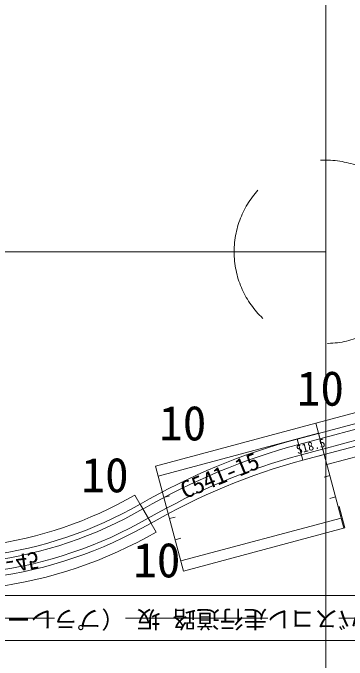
# Model space of a CAD drawing. Units: millimetres, scale not verified. Extents: x -3124 to 14616, y -9205 to 4147.
# Drawn here: x 2594 to 2876, y -1273 to -726 of the extents above; entities that cross this region are included whole.
import ezdxf
from ezdxf.enums import TextEntityAlignment as Align

# ---------------------------------------------------------------- set-up
doc = ezdxf.new("R2010")
doc.units = ezdxf.units.MM
doc.header["$LTSCALE"] = 100
for name, pattern in [('DASHED1', [1.8, 1.2, -0.6]), ('DASHED2', [3, 2, -1]), ('DOUBLE_CHAIN1', [8.8, 5, -1, 0.6, -0.6, 0.6, -1])]:
    doc.linetypes.add(name, pattern=pattern)
for name, color, linetype, lineweight in [('0-0', 7, 'Continuous', 9), ('0-5', 4, 'Continuous', 9), ('0-6', 3, 'Continuous', 9), ('0-7', 5, 'Continuous', 9), ('0-B', 3, 'DOUBLE_CHAIN1', 9)]:
    doc.layers.add(name, color=color, linetype=linetype, lineweight=lineweight)
doc.styles.add('ＭＳ ゴシック', font='')
doc.styles.get('ＭＳ ゴシック').set_extended_font_data('MS Gothic')

# ---------------------------------------------------------------- blocks, each defined once
blk = doc.blocks.new('3人掛け机')
at = {"layer": '0-7', "color": 6}
blk.add_lwpolyline([(0, 0), (1804, 0), (1804, 455), (0, 455)], close=True, dxfattribs=at)
blk = doc.blocks.new('N_TOMIX _ C541-15')
at = {"layer": '0-0'}
for p, q in [((0, 185), (0, 0)), ((1376, -181), (1424, -2))]:
    blk.add_line(p, q, dxfattribs=at)
for radius in [5501.7, 5316.7]:
    blk.add_arc((0, -5317), radius, 75, 90, dxfattribs=at)
at = {"layer": '0-0', "color": 2}
for radius in [5454.2, 5364.2]:
    blk.add_arc((0, -5317), radius, 75, 90, dxfattribs=at)
at = {"layer": '0-0', "color": 3, "style": 'ＭＳ ゴシック'}
blk.add_text('C541-15', height=146.6, rotation=352.5, dxfattribs=at).set_placement((343, -12), align=Align.BOTTOM_LEFT)
blk = doc.blocks.new('N_TOMIX _ C354-45(4)')
at = {"layer": '0-0'}
for p, q in [((0, 0), (0, 18.5)), ((243.8, -101), (256.9, -87.9))]:
    blk.add_line(p, q, dxfattribs=at)
for radius in [363.25, 344.75]:
    blk.add_arc((0, -344.8), radius, 45, 90, dxfattribs=at)
at = {"layer": '0-0', "color": 2}
for radius in [358.5, 349.5]:
    blk.add_arc((0, -344.8), radius, 45, 90, dxfattribs=at)
blk = doc.blocks.new('N_TOMIX _ HC354-45')
at = {"layer": '0-0'}
for p, q in [((0, -8.7), (0, 27.3)), ((237.6, -107.2), (263, -81.7))]:
    blk.add_line(p, q, dxfattribs=at)
at = {"layer": '0-0', "color": 3}
for radius in [372, 336]:
    blk.add_arc((0, -344.8), radius, 45, 90, dxfattribs=at)
at = {"layer": '0-0'}
blk.add_blockref('N_TOMIX _ C354-45(4)', (0, 0), dxfattribs=at)
at = {"layer": '0-B', "style": 'ＭＳ ゴシック'}
blk.add_text('HC354-45', height=14.66, rotation=337.5, dxfattribs=at).set_placement((95.6, -13.6), align=Align.BOTTOM_LEFT)
blk = doc.blocks.new('N_TOMIX _ S158.5(15)')
at = {"layer": '0-0'}
for p, q in [((0, 18.5), (0, 0)), ((0, 18.5), (158.5, 18.5)), ((158.5, 18.5), (158.5, 0)), ((0, 0), (158.5, 0))]:
    blk.add_line(p, q, dxfattribs=at)
at = {"layer": '0-0', "color": 2}
for p, q in [((0, 13.8), (158.5, 13.8)), ((0, 4.7), (158.5, 4.7))]:
    blk.add_line(p, q, dxfattribs=at)
blk = doc.blocks.new('N_TOMIX _ HS158.5')
at = {"layer": '0-0', "color": 3}
for p, q in [((0, 27.3), (158.5, 27.3)), ((0, -8.8), (158.5, -8.8))]:
    blk.add_line(p, q, dxfattribs=at)
at = {"layer": '0-0'}
for p, q in [((0, 27.3), (0, -8.8)), ((158.5, 27.3), (158.5, -8.8)), ((0, 18.5), (0, 0)), ((158.5, 18.5), (158.5, 0))]:
    blk.add_line(p, q, dxfattribs=at)
blk.add_blockref('N_TOMIX _ S158.5(15)', (0, 0), dxfattribs=at)
at = {"layer": '0-B', "style": 'ＭＳ ゴシック'}
blk.add_text('HS158.5', height=14.66, dxfattribs=at).set_placement((39, -0.6), align=Align.BOTTOM_LEFT)
blk = doc.blocks.new('N_TOMIX _ S18.5')
at = {"layer": '0-0'}
for p, q in [((0, 18.5), (0, 0)), ((0, 18.5), (18.5, 18.5)), ((18.5, 18.5), (18.5, 0)), ((0, 0), (18.5, 0))]:
    blk.add_line(p, q, dxfattribs=at)
at = {"layer": '0-0', "color": 2}
for p, q in [((0, 13.8), (18.5, 13.8)), ((0, 4.7), (18.5, 4.7))]:
    blk.add_line(p, q, dxfattribs=at)
at = {"layer": '0-6', "style": 'ＭＳ ゴシック'}
blk.add_text('S18.5', height=7.331, dxfattribs=at).set_placement((-3.1, 3.9), align=Align.BOTTOM_LEFT)
blk = doc.blocks.new('バス道路坂')
at = {"layer": '0-5'}
for p, q in [((33, 38), (33, 36)), ((432, 37.5), (467, 37.5)), ((467, 0.5), (467, 37.5)), ((33, 2), (33, 0)), ((432, 0.5), (467, 0.5))]:
    blk.add_line(p, q, dxfattribs=at)
at = {"layer": '0-5', "linetype": 'DASHED1'}
for p, q in [((33, 2), (33, 36)), ((441, 19), (0, 19))]:
    blk.add_line(p, q, dxfattribs=at)
at = {"layer": '0-5', "linetype": 'DASHED2'}
blk.add_line((397, 19), (467, 19), dxfattribs=at)
at = {"layer": '0-5'}
for points in [[(0, 38), (0, 0), (432, 0), (432, 0.5)], [(432, 37.5), (432, 38), (0, 38)]]:
    blk.add_lwpolyline(points, dxfattribs=at)
at = {"layer": '0-5', "color": 3, "style": 'ＭＳ ゴシック'}
blk.add_text('バスコレ走行道路 坂 （プラレール改造品）', height=14.66, dxfattribs=at).set_placement((61.5, 8.3), align=Align.BOTTOM_LEFT)
blk = doc.blocks.new('N_TOMIX _ 高架橋S140-55.5L')
at = {"layer": '0-0', "color": 3}
for p, q in [((-1, 82.8), (140, 82.8)), ((-1, 82.8), (-1, 64.2)), ((0, 64.2), (0, 82.8)), ((-1, 64.2), (0, 64.2)), ((140, -8.8), (0, -8.8))]:
    blk.add_line(p, q, dxfattribs=at)
at = {"layer": '0-0', "color": 4}
for p, q in [((140, -8.8), (140, 82.8)), ((140, 74), (0, 74)), ((0, 64.2), (0, -8.8)), ((0, 55.5), (5, 55.5)), ((140, 55.5), (135, 55.5)), ((0, 37), (5, 37)), ((140, 37), (135, 37)), ((0, 18.5), (5, 18.5)), ((135, 18.5), (140, 18.5)), ((0, 0), (140, 0))]:
    blk.add_line(p, q, dxfattribs=at)

msp = doc.modelspace()

# ---------------------------------------------------------------- linework, layer by layer
at = {"layer": '0-7', "linetype": 'DASHED1'}
msp.add_circle((2858.5, -928.1), 77.34, dxfattribs=at)

# ---------------------------------------------------------------- block references
at = {"layer": '0-5', "rotation": 180}
msp.add_blockref('バス道路坂', (2950.5, -1218.2), dxfattribs=at)
at = {"layer": '0-7'}
for p, rotation in [((2858.5, 420.9), 270), ((2858.5, -928.1), 180)]:
    msp.add_blockref('3人掛け机', p, dxfattribs=dict(at, rotation=rotation))
at = {"layer": '0-B'}
for name, p, rotation in [('N_TOMIX _ HS158.5', (3005.4, -1040.3), 195), ('N_TOMIX _ 高架橋S140-55.5L', (2852.3, -1081.3), 195), ('N_TOMIX _ S18.5', (2839.2, -1104), 15)]:
    msp.add_blockref(name, p, dxfattribs=dict(at, rotation=rotation))
at = {"layer": '0-B', "xscale": 0.1, "yscale": 0.1, "rotation": 30}
msp.add_blockref('N_TOMIX _ C541-15', (2711, -1157.1), dxfattribs=at)
at = {"layer": '0-B', "yscale": -1, "rotation": 345}
msp.add_blockref('N_TOMIX _ HC354-45', (2440.1, -1175.5), dxfattribs=at)

# ---------------------------------------------------------------- texts
at = {"layer": '0-B', "style": 'ＭＳ ゴシック'}
for p in [(2834, -1066.8), (2717.8, -1096.1), (2652.2, -1139.9), (2695.9, -1211.7)]:
    msp.add_text('10', height=29.33, dxfattribs=at).set_placement(p, align=Align.BOTTOM_LEFT)

doc.saveas('drawing.dxf')
